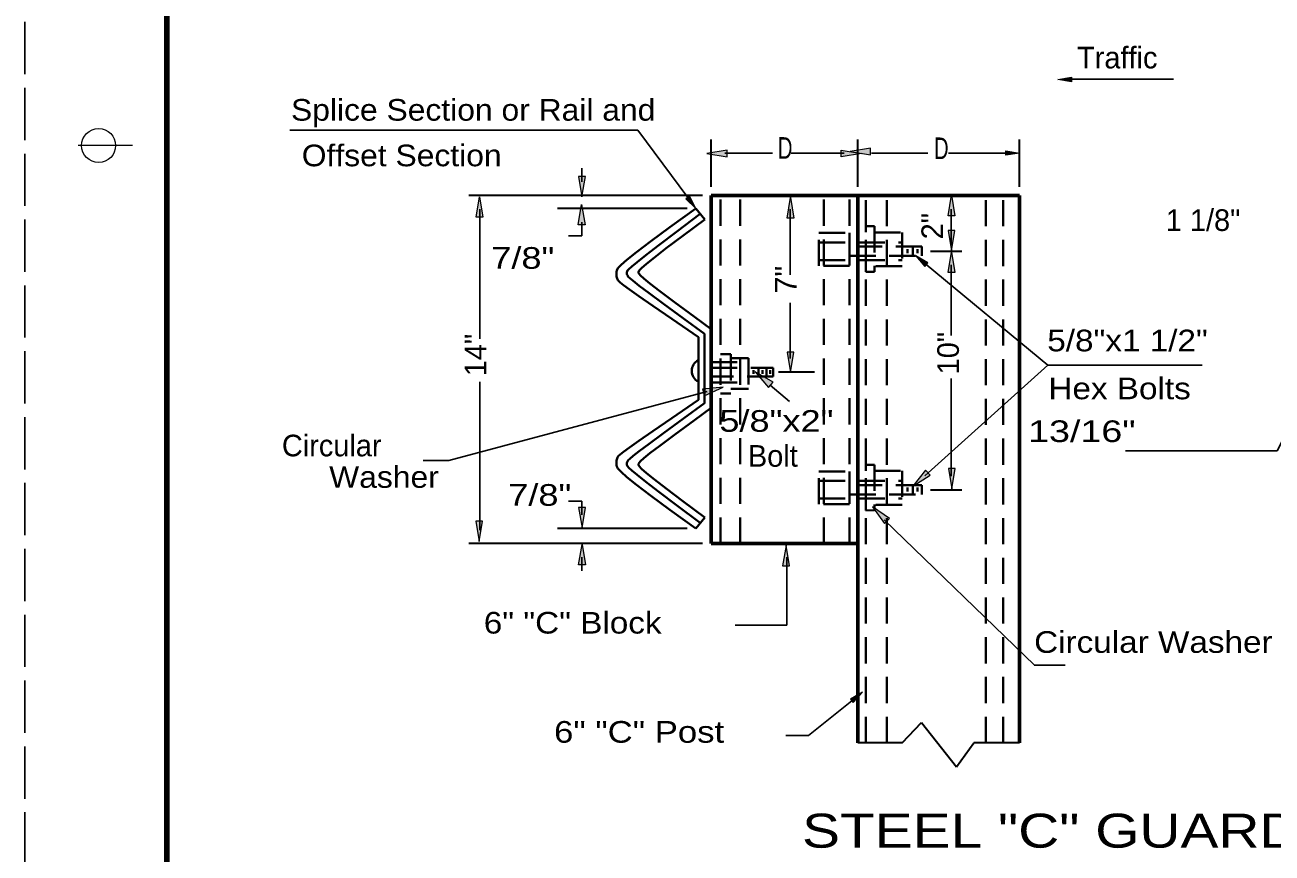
# Model space of a CAD drawing. Extents: x -317.3 to -281.9, y 170.1 to 192.1.
# Drawn here: x -315.7 to -306.53, y 179.73 to 185.81 of the extents above; entities that cross this region are included whole.
import ezdxf

# ---------------------------------------------------------------- set-up
doc = ezdxf.new("R2010")
doc.units = 0
doc.header["$LTSCALE"] = 0.064
doc.linetypes.add('LONG_DASHED', pattern=[7.5, 6, -1.5])
doc.linetypes.add('MEDIUM_DASHED', pattern=[4.5, 3, -1.5])
for name, color, linetype, lineweight in [('1', 7, 'Continuous', 60), ('2', 7, 'MEDIUM_DASHED', 40), ('3', 7, 'Continuous', 13), ('8', 7, 'Continuous', 13)]:
    doc.layers.add(name, color=color, linetype=linetype, lineweight=lineweight)

msp = doc.modelspace()

# ---------------------------------------------------------------- hatches: boundary and pattern name
at = {"layer": '1'}
for points in [[(-310.5395, 184.84275), (-310.5395, 184.89275), (-310.6895, 184.86775), (-310.6895, 184.86775)], [(-309.70142, 184.84275), (-309.70142, 184.89275), (-309.55142, 184.86775), (-309.55142, 184.86775)], [(-309.486, 184.85733), (-309.486, 184.90733), (-309.636, 184.88233), (-309.636, 184.88233)], [(-308.49108, 184.85433), (-308.49108, 184.88767), (-308.39108, 184.871), (-308.39108, 184.871)], [(-311.58092, 184.69858), (-311.63092, 184.69858), (-311.606, 184.54858), (-311.606, 184.54858)], [(-312.33375, 184.39875), (-312.38375, 184.39875), (-312.35875, 184.54875), (-312.35875, 184.54875)], [(-310.04883, 184.39292), (-310.09883, 184.39292), (-310.07383, 184.54292), (-310.07383, 184.54292)], [(-308.86508, 184.41042), (-308.91508, 184.41042), (-308.89008, 184.56042), (-308.89008, 184.56042)], [(-311.58375, 184.34283), (-311.63375, 184.34283), (-311.60892, 184.49283), (-311.60892, 184.49283)], [(-308.86508, 184.30242), (-308.91508, 184.30242), (-308.89008, 184.15242), (-308.89008, 184.15242)], [(-308.86508, 183.99292), (-308.91508, 183.99292), (-308.89008, 184.14292), (-308.89008, 184.14292)], [(-310.04883, 183.40725), (-310.09883, 183.40725), (-310.07383, 183.25725), (-310.07383, 183.25725)], [(-308.86217, 182.55242), (-308.91217, 182.55242), (-308.88717, 182.40242), (-308.88717, 182.40242)], [(-312.33667, 182.16583), (-312.38667, 182.16583), (-312.36167, 182.01575), (-312.36167, 182.01575)]]:
    msp.add_hatch(color=256, dxfattribs=at).paths.add_polyline_path(points)
at = {"layer": '3'}
for points in [[(-308.00783, 185.42842), (-308.00783, 185.39508), (-308.10783, 185.41175), (-308.10783, 185.41175)], [(-310.81575, 184.55375), (-310.8425, 184.53392), (-310.76958, 184.46342), (-310.76958, 184.46342)], [(-309.08625, 184.03808), (-309.06508, 184.06375), (-309.15267, 184.11467), (-309.15267, 184.11467)], [(-310.23417, 183.14783), (-310.20167, 183.186), (-310.33217, 183.26408), (-310.33217, 183.26408)], [(-310.72075, 183.13567), (-310.70792, 183.08733), (-310.56942, 183.15017), (-310.56942, 183.15017)], [(-309.04725, 182.50358), (-309.08075, 182.54075), (-309.1755, 182.42175), (-309.1755, 182.42175)], [(-311.58083, 182.2665), (-311.63083, 182.2665), (-311.60583, 182.1165), (-311.60583, 182.1165)], [(-309.38158, 182.14808), (-309.34667, 182.184), (-309.47183, 182.27033), (-309.47183, 182.27033)], [(-311.58083, 181.84533), (-311.63083, 181.84533), (-311.60583, 181.99533), (-311.60583, 181.99533)], [(-310.13158, 181.83658), (-310.08158, 181.83658), (-310.10658, 181.98658), (-310.10658, 181.98658)], [(-309.63342, 180.85858), (-309.6125, 180.83258), (-309.54483, 180.90792), (-309.54483, 180.90792)]]:
    msp.add_hatch(color=256, dxfattribs=at).paths.add_polyline_path(points)

# ---------------------------------------------------------------- linework, layer by layer
at = {"layer": '1', "linetype": 'LONG_DASHED', "lineweight": 25}
msp.add_line((-315.70017, 192.12608), (-315.70017, 170.12608), dxfattribs=at)
at = {"layer": '1', "lineweight": 158}
msp.add_line((-314.6585, 191.62608), (-314.6585, 170.62608), dxfattribs=at)
at = {"layer": '1', "lineweight": 35}
for p, q in [((-310.65675, 184.62158), (-310.65675, 184.971)), ((-309.579, 184.62158), (-309.579, 184.971)), ((-308.39108, 184.62158), (-308.39108, 184.971)), ((-310.71925, 184.55908), (-312.43875, 184.55908)), ((-310.83208, 184.46342), (-311.78617, 184.46342)), ((-309.04525, 184.14892), (-308.81425, 184.14892)), ((-310.16142, 183.26208), (-309.89708, 183.26208)), ((-309.04525, 182.39633), (-308.81425, 182.39633)), ((-310.71925, 182.00042), (-312.43875, 182.00042)), ((-309.25283, 180.53642), (-309.11142, 180.68617)), ((-309.11142, 180.68617), (-308.85242, 180.36083)), ((-309.25283, 180.53642), (-309.579, 180.53642)), ((-308.85242, 180.36083), (-308.7265, 180.53642)), ((-308.39108, 180.53642), (-308.7265, 180.53642))]:
    msp.add_line(p, q, dxfattribs=at)
at = {"layer": '1', "lineweight": 13}
for p, q in [((-314.9085, 184.92608), (-315.3085, 184.92608)), ((-308.8305, 184.14892), (-308.81425, 184.14892))]:
    msp.add_line(p, q, dxfattribs=at)
at = {"layer": '1', "lineweight": 25}
for p, q in [((-310.55675, 184.871), (-310.20575, 184.871)), ((-310.06825, 184.871), (-309.679, 184.871)), ((-309.479, 184.871), (-309.06508, 184.871)), ((-308.91133, 184.871), (-308.49108, 184.871)), ((-311.60617, 184.659), (-311.60617, 184.759)), ((-312.35708, 184.45908), (-312.35708, 183.506)), ((-310.07708, 183.97567), (-310.07708, 184.45908)), ((-308.893, 184.19333), (-308.893, 184.45908)), ((-311.60617, 184.36342), (-311.60617, 184.26342)), ((-311.60617, 184.26342), (-311.70617, 184.26342)), ((-308.893, 184.24892), (-308.893, 184.27325)), ((-308.893, 183.53025), (-308.893, 184.04892)), ((-310.07708, 183.36208), (-310.07708, 183.76967)), ((-312.35708, 183.19033), (-312.35708, 182.10042)), ((-308.893, 182.49633), (-308.893, 183.21458))]:
    msp.add_line(p, q, dxfattribs=at)
at = {"layer": '1'}
for p, q in [((-310.65675, 182.00042), (-310.65675, 184.55908)), ((-310.65675, 184.55908), (-308.39108, 184.55908)), ((-309.579, 180.53642), (-309.579, 184.55908)), ((-308.39108, 184.55908), (-308.39108, 180.53642)), ((-309.579, 182.00042), (-310.65675, 182.00042))]:
    msp.add_line(p, q, dxfattribs=at)
at = {"layer": '1', "lineweight": 40}
for p, q in [((-310.76958, 184.46342), (-310.70417, 184.38258)), ((-310.75017, 183.05758), (-310.75017, 183.51817)), ((-310.76958, 182.11225), (-310.70417, 182.19317))]:
    msp.add_line(p, q, dxfattribs=at)
at = {"layer": '1', "lineweight": 13}
for points in [[(-310.5395, 184.84275), (-310.5395, 184.89275), (-310.6895, 184.86775), (-310.6895, 184.86775)], [(-309.70142, 184.84275), (-309.70142, 184.89275), (-309.55142, 184.86775), (-309.55142, 184.86775)], [(-309.486, 184.85733), (-309.486, 184.90733), (-309.636, 184.88233), (-309.636, 184.88233)], [(-308.49108, 184.85433), (-308.49108, 184.88767), (-308.39108, 184.871), (-308.39108, 184.871)], [(-311.58092, 184.69858), (-311.63092, 184.69858), (-311.606, 184.54858), (-311.606, 184.54858)], [(-312.33375, 184.39875), (-312.38375, 184.39875), (-312.35875, 184.54875), (-312.35875, 184.54875)], [(-310.04883, 184.39292), (-310.09883, 184.39292), (-310.07383, 184.54292), (-310.07383, 184.54292)], [(-308.86508, 184.41042), (-308.91508, 184.41042), (-308.89008, 184.56042), (-308.89008, 184.56042)], [(-311.58375, 184.34283), (-311.63375, 184.34283), (-311.60892, 184.49283), (-311.60892, 184.49283)], [(-308.86508, 184.30242), (-308.91508, 184.30242), (-308.89008, 184.15242), (-308.89008, 184.15242)], [(-308.86508, 183.99292), (-308.91508, 183.99292), (-308.89008, 184.14292), (-308.89008, 184.14292)], [(-310.04883, 183.40725), (-310.09883, 183.40725), (-310.07383, 183.25725), (-310.07383, 183.25725)], [(-308.86217, 182.55242), (-308.91217, 182.55242), (-308.88717, 182.40242), (-308.88717, 182.40242)], [(-312.33667, 182.16583), (-312.38667, 182.16583), (-312.36167, 182.01575), (-312.36167, 182.01575)]]:
    msp.add_lwpolyline(points, close=True, dxfattribs=at)
at = {"layer": '1', "lineweight": 40}
for points in [[(-310.76958, 184.46342), (-310.95933, 184.32717), (-311.1025, 184.22192), (-311.20567, 184.14333), (-311.2755, 184.087), (-311.31858, 184.04867), (-311.3415, 184.02392), (-311.35058, 184.00842), (-311.35275, 183.99783), (-311.35317, 183.9885), (-311.35317, 183.97975), (-311.35275, 183.9715), (-311.35175, 183.96375), (-311.35017, 183.9565), (-311.34817, 183.94958), (-311.34558, 183.94308), (-311.34258, 183.937), (-311.33792, 183.9305), (-311.32642, 183.92), (-311.30167, 183.90092), (-311.25758, 183.86908), (-311.18758, 183.81992), (-311.08558, 183.74908), (-310.94508, 183.65225), (-310.75017, 183.51817)], [(-310.73708, 184.42325), (-310.91033, 184.29292), (-311.04142, 184.19342), (-311.13617, 184.12042), (-311.20058, 184.06967), (-311.24083, 184.03667), (-311.26242, 184.01708), (-311.27167, 184.00667), (-311.2745, 184.00108), (-311.27575, 183.9965), (-311.27642, 183.99233), (-311.27667, 183.98833), (-311.27642, 183.98442), (-311.2755, 183.9805), (-311.27425, 183.9765), (-311.27242, 183.97233), (-311.27, 183.96783), (-311.26608, 183.96208), (-311.255, 183.95125), (-311.23017, 183.93058), (-311.185, 183.89542), (-311.11275, 183.841), (-311.00683, 183.76258), (-310.86058, 183.65558), (-310.7045, 183.54208)], [(-310.70417, 184.38258), (-310.8655, 184.2625), (-310.98683, 184.17092), (-311.07392, 184.10367), (-311.13217, 184.05667), (-311.16742, 184.02583), (-311.185, 184.00708), (-311.19075, 183.99625), (-311.19017, 183.98925), (-311.18692, 183.982), (-311.17625, 183.96975), (-311.15167, 183.94767), (-311.10633, 183.91117), (-311.03367, 183.85542), (-310.92692, 183.77558), (-310.77958, 183.667), (-310.65675, 183.57742)], [(-310.73708, 182.15242), (-310.91033, 182.28283), (-311.04142, 182.38233), (-311.13617, 182.45525), (-311.20058, 182.50608), (-311.24083, 182.53908), (-311.26242, 182.55867), (-311.27167, 182.56908), (-311.2745, 182.57467), (-311.27575, 182.57917), (-311.27642, 182.58342), (-311.27667, 182.58742), (-311.27642, 182.59133), (-311.2755, 182.59517), (-311.27425, 182.59917), (-311.27242, 182.60342), (-311.27, 182.60792), (-311.26608, 182.61358), (-311.255, 182.62442), (-311.23017, 182.64508), (-311.185, 182.68033), (-311.11275, 182.73475), (-311.00683, 182.81317), (-310.86058, 182.92017), (-310.7045, 183.03367), (-310.7045, 183.54208)], [(-310.76958, 182.11225), (-310.95933, 182.2485), (-311.1025, 182.35375), (-311.20567, 182.43242), (-311.2755, 182.48875), (-311.31858, 182.52708), (-311.3415, 182.55183), (-311.35058, 182.56733), (-311.35275, 182.57792), (-311.35317, 182.58725), (-311.35317, 182.596), (-311.35275, 182.60425), (-311.35175, 182.612), (-311.35017, 182.61925), (-311.34817, 182.62617), (-311.34558, 182.63258), (-311.34258, 182.63875), (-311.33792, 182.64525), (-311.32642, 182.65575), (-311.30167, 182.67475), (-311.25758, 182.70667), (-311.18758, 182.75583), (-311.08558, 182.82658), (-310.94508, 182.9235), (-310.75017, 183.05758)], [(-310.70417, 182.19317), (-310.8655, 182.31325), (-310.98683, 182.40483), (-311.07392, 182.47208), (-311.13217, 182.51908), (-311.16742, 182.54992), (-311.185, 182.56867), (-311.19075, 182.5795), (-311.19017, 182.58642), (-311.18692, 182.59375), (-311.17625, 182.606), (-311.15167, 182.628), (-311.10633, 182.66458), (-311.03367, 182.72033), (-310.92692, 182.80017), (-310.77958, 182.90875), (-310.65675, 182.99833)]]:
    msp.add_lwpolyline(points, dxfattribs=at)
at = {"layer": '1', "lineweight": 13}
msp.add_circle((-315.1585, 184.92608), 0.125, dxfattribs=at)
at = {"layer": '1', "lineweight": 40}
msp.add_arc((-310.71408, 183.26975), 0.08576, 114.86671, 245.13328, dxfattribs=at)
at = {"layer": '2'}
for p, q in [((-310.58833, 182.00042), (-310.58833, 184.55908)), ((-310.443, 182.00042), (-310.443, 184.55908)), ((-309.82733, 182.00042), (-309.82733, 184.55908)), ((-309.63925, 182.00042), (-309.63925, 184.55908)), ((-309.51917, 180.53642), (-309.51917, 184.55908)), ((-309.36525, 180.53642), (-309.36525, 184.55908)), ((-308.6385, 180.53642), (-308.6385, 184.55908)), ((-308.51025, 180.53642), (-308.51025, 184.55908)), ((-309.86425, 184.21392), (-309.25317, 184.21392)), ((-309.21258, 184.13567), (-309.21258, 184.165)), ((-309.1735, 184.11467), (-309.1735, 184.18317)), ((-309.14133, 184.13567), (-309.14133, 184.165)), ((-309.86425, 184.08392), (-309.25317, 184.08392)), ((-310.65675, 183.33367), (-310.38175, 183.33367)), ((-310.345, 183.27492), (-310.345, 183.24925)), ((-310.30958, 183.29333), (-310.30958, 183.22967)), ((-310.28025, 183.27492), (-310.28025, 183.24925)), ((-310.24967, 183.29333), (-310.24967, 183.22967)), ((-310.22392, 183.27492), (-310.22392, 183.24925)), ((-310.65675, 183.18442), (-310.38175, 183.18442)), ((-309.86425, 182.28933), (-309.86425, 182.53117)), ((-309.86425, 182.53117), (-309.63925, 182.53117)), ((-309.63925, 182.53117), (-309.63925, 182.28933)), ((-309.51917, 182.24458), (-309.51917, 182.58008)), ((-309.51917, 182.58008), (-309.45592, 182.58008)), ((-309.45592, 182.58008), (-309.45592, 182.246)), ((-309.45592, 182.53542), (-309.25317, 182.53542)), ((-309.25317, 182.53542), (-309.25317, 182.28658)), ((-309.86425, 182.46133), (-309.25317, 182.46133)), ((-309.10775, 182.43058), (-309.63925, 182.43058)), ((-309.21258, 182.383), (-309.21258, 182.41233)), ((-309.1735, 182.36208), (-309.1735, 182.43058)), ((-309.14133, 182.383), (-309.14133, 182.41233)), ((-309.10775, 182.36208), (-309.10775, 182.43058)), ((-309.86425, 182.33133), (-309.25317, 182.33133)), ((-309.63925, 182.36208), (-309.10775, 182.36208)), ((-309.63925, 182.28933), (-309.86425, 182.28933)), ((-309.45592, 182.246), (-309.51917, 182.24458)), ((-309.25317, 182.28658), (-309.45592, 182.28658))]:
    msp.add_line(p, q, dxfattribs=at)
for points in [[(-309.51917, 184.33275), (-309.45592, 184.33275), (-309.45592, 183.99867), (-309.51917, 183.99725)], [(-309.86425, 184.28383), (-309.63925, 184.28383), (-309.63925, 184.042), (-309.86425, 184.042)]]:
    msp.add_lwpolyline(points, close=True, dxfattribs=at)
for points in [[(-309.45592, 184.288), (-309.25317, 184.288), (-309.25317, 184.03917), (-309.45592, 184.03917)], [(-309.63925, 184.11467), (-309.10775, 184.11467), (-309.10775, 184.18317), (-309.63925, 184.18317)], [(-310.58833, 183.39242), (-310.51258, 183.39242), (-310.51258, 183.10367), (-310.58833, 183.10367)], [(-310.51258, 183.363), (-310.38175, 183.363), (-310.38175, 183.13792), (-310.51258, 183.13792)], [(-310.65675, 183.29333), (-310.20075, 183.29333), (-310.20075, 183.22967), (-310.65675, 183.22967)]]:
    msp.add_lwpolyline(points, dxfattribs=at)
at = {"layer": '3', "lineweight": 25}
for p, q in [((-307.25767, 185.41492), (-308.0555, 185.41492)), ((-309.07558, 184.05092), (-308.18292, 183.31233)), ((-310.22175, 183.16492), (-310.08058, 183.04483)), ((-311.60617, 182.31225), (-311.70617, 182.31225)), ((-311.60617, 182.21225), (-311.60617, 182.31225)), ((-311.60617, 181.90042), (-311.60617, 181.80042)), ((-310.10083, 181.90042), (-310.10083, 181.40125)), ((-310.10083, 181.40125), (-310.48008, 181.40125))]:
    msp.add_line(p, q, dxfattribs=at)
at = {"layer": '3', "lineweight": 35}
msp.add_line((-310.83208, 182.11225), (-311.78617, 182.11225), dxfattribs=at)
at = {"layer": '3'}
for p, q in [((-311.66667, 182.11225), (-311.66658, 182.11225)), ((-311.60617, 182.11225), (-311.60608, 182.11225))]:
    msp.add_line(p, q, dxfattribs=at)
for points in [[(-308.00783, 185.42842), (-308.00783, 185.39508), (-308.10783, 185.41175), (-308.10783, 185.41175)], [(-310.81575, 184.55375), (-310.8425, 184.53392), (-310.76958, 184.46342), (-310.76958, 184.46342)], [(-309.08625, 184.03808), (-309.06508, 184.06375), (-309.15267, 184.11467), (-309.15267, 184.11467)], [(-310.23417, 183.14783), (-310.20167, 183.186), (-310.33217, 183.26408), (-310.33217, 183.26408)], [(-310.72075, 183.13567), (-310.70792, 183.08733), (-310.56942, 183.15017), (-310.56942, 183.15017)], [(-309.04725, 182.50358), (-309.08075, 182.54075), (-309.1755, 182.42175), (-309.1755, 182.42175)], [(-311.58083, 182.2665), (-311.63083, 182.2665), (-311.60583, 182.1165), (-311.60583, 182.1165)], [(-309.38158, 182.14808), (-309.34667, 182.184), (-309.47183, 182.27033), (-309.47183, 182.27033)], [(-311.58083, 181.84533), (-311.63083, 181.84533), (-311.60583, 181.99533), (-311.60583, 181.99533)], [(-310.13158, 181.83658), (-310.08158, 181.83658), (-310.10658, 181.98658), (-310.10658, 181.98658)], [(-309.63342, 180.85858), (-309.6125, 180.83258), (-309.54483, 180.90792), (-309.54483, 180.90792)]]:
    msp.add_lwpolyline(points, close=True, dxfattribs=at)
at = {"layer": '3', "lineweight": 25}
for points in [[(-310.82908, 184.54383), (-311.19667, 185.04), (-313.75433, 185.04)], [(-305.82283, 184.013), (-306.49783, 182.68158), (-307.61208, 182.68158)], [(-309.08675, 182.4975), (-308.18292, 183.31233), (-307.048, 183.31233)], [(-310.685, 183.11825), (-312.58525, 182.61167), (-312.7735, 182.61167)], [(-309.38408, 182.17642), (-308.28042, 181.10725), (-308.05475, 181.10725)], [(-309.62292, 180.84558), (-309.94025, 180.59158), (-310.10775, 180.59158)]]:
    msp.add_lwpolyline(points, dxfattribs=at)
at = {"layer": '8'}
for p, q in [((-309.579, 184.871), (-309.57892, 184.871)), ((-308.39108, 184.871), (-308.391, 184.871)), ((-310.65675, 184.55908), (-310.65667, 184.55908)), ((-310.65675, 184.55908), (-310.65667, 184.55908)), ((-310.65675, 184.559), (-310.65667, 184.559)), ((-310.22392, 184.55908), (-310.22383, 184.55908)), ((-310.07708, 184.55908), (-310.077, 184.55908)), ((-309.579, 184.55908), (-309.57892, 184.55908)), ((-309.579, 184.55908), (-309.57892, 184.55908)), ((-308.893, 184.55908), (-308.89292, 184.55908)), ((-308.893, 184.55908), (-308.89292, 184.55908)), ((-308.39108, 184.55908), (-308.391, 184.55908)), ((-311.60617, 184.46342), (-311.60608, 184.46342)), ((-308.893, 184.14892), (-308.89292, 184.14892)), ((-308.893, 184.14892), (-308.89292, 184.14892)), ((-312.35708, 182.00042), (-312.357, 182.00042)), ((-310.65675, 182.00042), (-310.65667, 182.00042))]:
    msp.add_line(p, q, dxfattribs=at)
at = {"layer": '8', "lineweight": 40}
for p, q in [((-310.76958, 184.46342), (-310.7695, 184.46342)), ((-309.10775, 184.14892), (-309.10767, 184.14892)), ((-310.22392, 183.26208), (-310.22383, 183.26208)), ((-309.10775, 182.39633), (-309.10767, 182.39633))]:
    msp.add_line(p, q, dxfattribs=at)

# ---------------------------------------------------------------- texts
at = {"layer": '1'}
for s, width, p in [('D', 0.7, (-310.16658, 184.8285)), ('D', 0.7, (-309.019, 184.82608)), ('7/8"', 1.25, (-312.273, 184.02042))]:
    msp.add_text(s, height=0.159, dxfattribs=dict(at, width=width)).set_placement(p)
for s, p in [('2"', (-308.95233, 184.23642)), ('14"', (-312.30867, 183.23033)), ('10"', (-308.83583, 183.24433))]:
    msp.add_text(s, height=0.159, rotation=90, dxfattribs=at).set_placement(p)
msp.add_text('1 1/8"', height=0.159, dxfattribs=at).set_placement((-307.31533, 184.29833))
at = {"layer": '1', "width": 1.05}
msp.add_text('7"', height=0.159, rotation=90, dxfattribs=at).set_placement((-310.02833, 183.83883))
at = {"layer": '3'}
for s, p in [('Traffic', (-307.96725, 185.4925)), ('Circular', (-313.81158, 182.64192)), ('Bolt', (-310.38658, 182.56575))]:
    msp.add_text(s, height=0.159, dxfattribs=at).set_placement(p)
for s, height, width, p in [('Splice Section or Rail and ', 0.159, 1.1, (-313.74475, 185.10867)), ('Offset Section', 0.159, 1.1, (-313.66558, 184.77367)), ('5/8"x1 1/2"', 0.159, 1.15, (-308.18625, 183.41367)), ('Hex Bolts', 0.159, 1.15, (-308.178, 183.0615)), ('5/8"x2"', 0.159, 1.25, (-310.59667, 182.8225)), ('          13/16"', 0.159, 1.3, (-309.09492, 182.747)), ('Washer', 0.159, 1.1, (-313.46425, 182.41075)), ('7/8"', 0.159, 1.25, (-312.14817, 182.27875)), ('6" "C" Block', 0.159, 1.15, (-312.32792, 181.33958)), ('Circular Washer', 0.159, 1.15, (-308.28283, 181.19783)), ('6" "C" Post', 0.159, 1.2, (-311.81125, 180.53758)), ('STEEL "C" GUARDRAIL POST', 0.25, 1.25, (-309.98842, 179.76608))]:
    msp.add_text(s, height=height, dxfattribs=dict(at, width=width)).set_placement(p)

doc.saveas('drawing.dxf')
